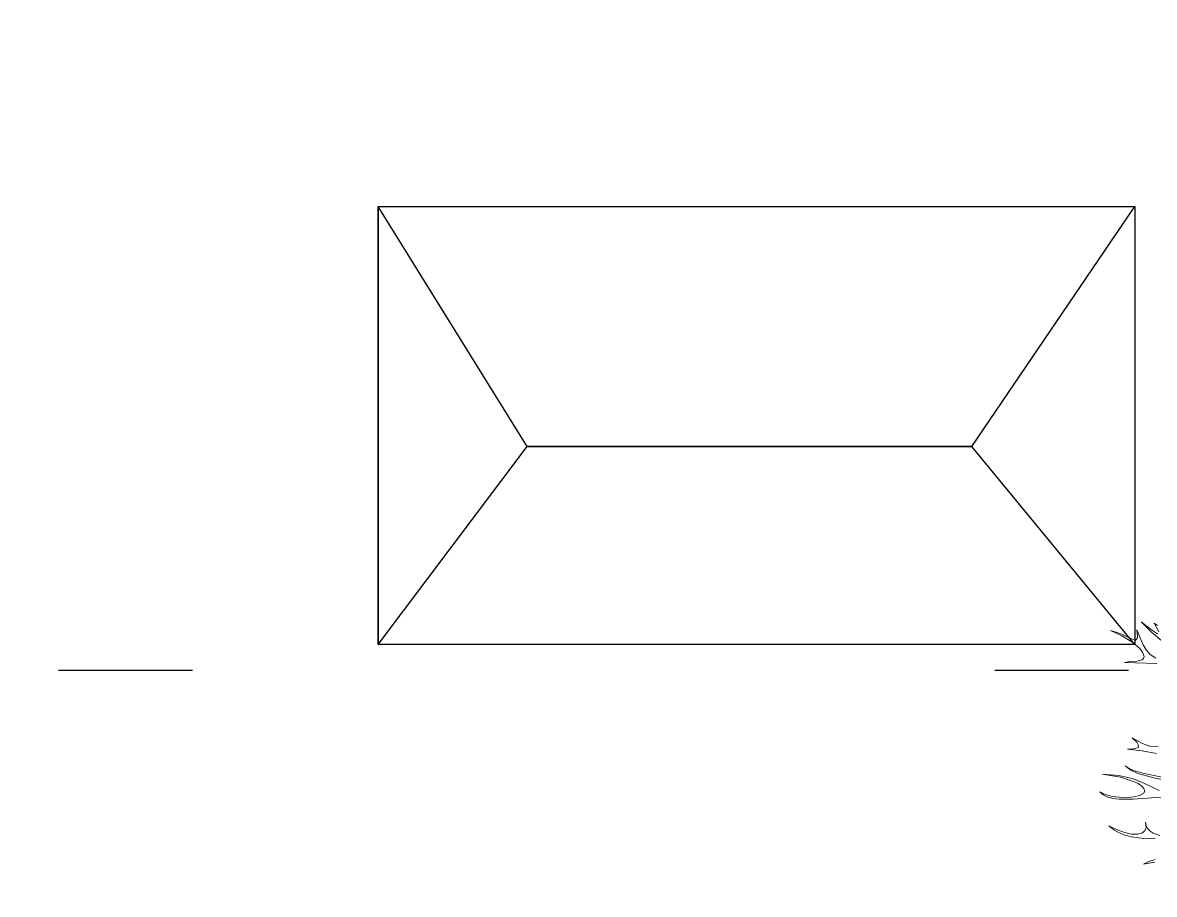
# Model space of a CAD drawing. Header units: inches. Extents: x -8940 to 26362, y -28010 to 990.
# Drawn here: x 4323.445 to 4326.766, y -7348.199 to -7345.64 of the extents above; entities that cross this region are included whole.
import ezdxf

# ---------------------------------------------------------------- set-up
doc = ezdxf.new("R2010")
doc.units = ezdxf.units.IN
doc.header["$MEASUREMENT"] = 0
doc.layers.add('Text', color=7, linetype='Continuous')
doc.layers.add('TREE', color=3, linetype='Continuous', lineweight=15)

# ---------------------------------------------------------------- blocks, each defined once
blk = doc.blocks.new('tree2')
at = {"layer": 'TREE'}
for points in [[(5206.4692, 5948.0324), (5206.4618, 5948.0376), (5206.4726, 5948.0176)], [(5206.4698, 5948.0136), (5206.4556, 5948.0225), (5206.4322, 5948.0407), (5206.4562, 5948.0173), (5206.4836, 5947.9933)], [(5206.4661, 5947.9582), (5206.4532, 5947.9665), (5206.4436, 5947.977), (5206.4368, 5947.9887), (5206.4316, 5948.0004), (5206.4221, 5948.0222), (5206.4242, 5948.0084), (5206.423, 5948.0025), (5206.419, 5947.9985), (5206.3913, 5948.0108), (5206.3774, 5948.0167), (5206.3626, 5948.0213), (5206.3882, 5948.0087), (5206.4113, 5947.9954), (5206.4291, 5947.98), (5206.4353, 5947.9714), (5206.4393, 5947.9619), (5206.4378, 5947.9573), (5206.4344, 5947.9542), (5206.4224, 5947.9514), (5206.4076, 5947.9502), (5206.3943, 5947.9483), (5206.4682, 5947.9459)], [(5206.4713, 5947.7568), (5206.4513, 5947.7577), (5206.4353, 5947.7633), (5206.4119, 5947.7768), (5206.4227, 5947.7667), (5206.4258, 5947.7608), (5206.4261, 5947.7543), (5206.4144, 5947.7516), (5206.4014, 5947.7509), (5206.4344, 5947.7466), (5206.467, 5947.7405)], [(5206.4636, 5947.4929), (5206.4375, 5947.4889), (5206.4501, 5947.4947), (5206.4642, 5947.4991)], [(5206.4652, 5947.5477), (5206.4378, 5947.5474), (5206.4097, 5947.5508), (5206.3962, 5947.5545), (5206.3826, 5947.5597), (5206.3703, 5947.5668), (5206.3586, 5947.576), (5206.3774, 5947.5668), (5206.395, 5947.5606), (5206.4107, 5947.5573), (5206.4239, 5947.5569), (5206.4341, 5947.5594), (5206.4408, 5947.5649), (5206.4439, 5947.5733), (5206.4424, 5947.5843), (5206.4439, 5947.576), (5206.4476, 5947.5693), (5206.4529, 5947.5637), (5206.4593, 5947.5594), (5206.475, 5947.5542)], [(5206.4787, 5947.641), (5206.4461, 5947.6389), (5206.4131, 5947.6364), (5206.3823, 5947.6367), (5206.3685, 5947.6382), (5206.3562, 5947.6416), (5206.346, 5947.6466), (5206.338, 5947.6536), (5206.3506, 5947.6472), (5206.366, 5947.6432), (5206.383, 5947.641), (5206.4002, 5947.6407), (5206.4159, 5947.6422), (5206.4288, 5947.645), (5206.4375, 5947.6493), (5206.4408, 5947.6546), (5206.4387, 5947.6607), (5206.4338, 5947.6666), (5206.4258, 5947.6721), (5206.415, 5947.6773), (5206.3851, 5947.6866), (5206.3445, 5947.6934), (5206.3814, 5947.6909), (5206.4119, 5947.6838), (5206.4368, 5947.6743), (5206.4572, 5947.6644), (5206.4735, 5947.6564)], [(5206.4781, 5947.6813), (5206.4612, 5947.6857), (5206.4251, 5947.6952), (5206.4088, 5947.7026), (5206.3959, 5947.7125), (5206.4048, 5947.7066), (5206.4147, 5947.7023), (5206.4359, 5947.6961), (5206.4797, 5947.6869)]]:
    blk.add_lwpolyline(points, dxfattribs=at)

msp = doc.modelspace()

# ---------------------------------------------------------------- hatches: boundary and pattern name
at = {"layer": 'Text', "lineweight": 25}
h = msp.add_hatch(dxfattribs=at)
h.set_pattern_fill('ACAD_ISO07W100', color=0, scale=0.784833, style=0)
h.set_pattern_definition([(0, (-582.442, -27753.198), (0, 3.9241642), [0.3924164, -2.35449854])])
h.paths.add_polyline_path([(4453.012436, -7368.509246), (4432.544063, -7360.765981), (4417.35118, -7356.454306), (4399.865945, -7352.632595), (4389.807755, -7348.417064), (4382.319111, -7347.246699), (4375.943644, -7343.680138), (4368.217405, -7333.076598), (4361.929936, -7322.334389), (4357.719224, -7314.672477), (4356.412451, -7309.03143), (4355.412858, -7306.651874), (4313.200953, -7306.651874), (4313.200953, -7400.608297), (4453.122434, -7400.608297)])
h.paths.add_polyline_path([(4387.774257, -7337.654416), (4394.795484, -7337.654416), (4394.795484, -7334.638043), (4387.774257, -7334.638043)], flags=25)

# ---------------------------------------------------------------- linework, layer by layer
at = {"layer": 'Text'}
msp.add_lwpolyline([(4324.488673, -7346.17977), (4326.708691, -7346.17977), (4326.708691, -7347.466215), (4324.488673, -7347.466215)], close=True, dxfattribs=at)
msp.add_lwpolyline([(4326.230966, -7346.88481), (4326.708691, -7346.17977), (4326.708691, -7347.466215), (4326.230966, -7346.88481), (4324.92537, -7346.88481), (4324.488673, -7346.17977), (4324.488673, -7347.466215), (4324.92537, -7346.88481)], dxfattribs=at)
at = {"layer": 'Text', "color": 6}
msp.add_lwpolyline([(4324.92537, -7346.88481), (4326.230966, -7346.88481)], dxfattribs=at)

# ---------------------------------------------------------------- block references
at = {"layer": 'TREE', "color": 3, "xscale": 1.288602291024512, "yscale": 1.288602291008523, "zscale": 1.288602291016571}
msp.add_blockref('tree2', (-2382.293161, -15012.058286), dxfattribs=at)

doc.saveas('drawing.dxf')
